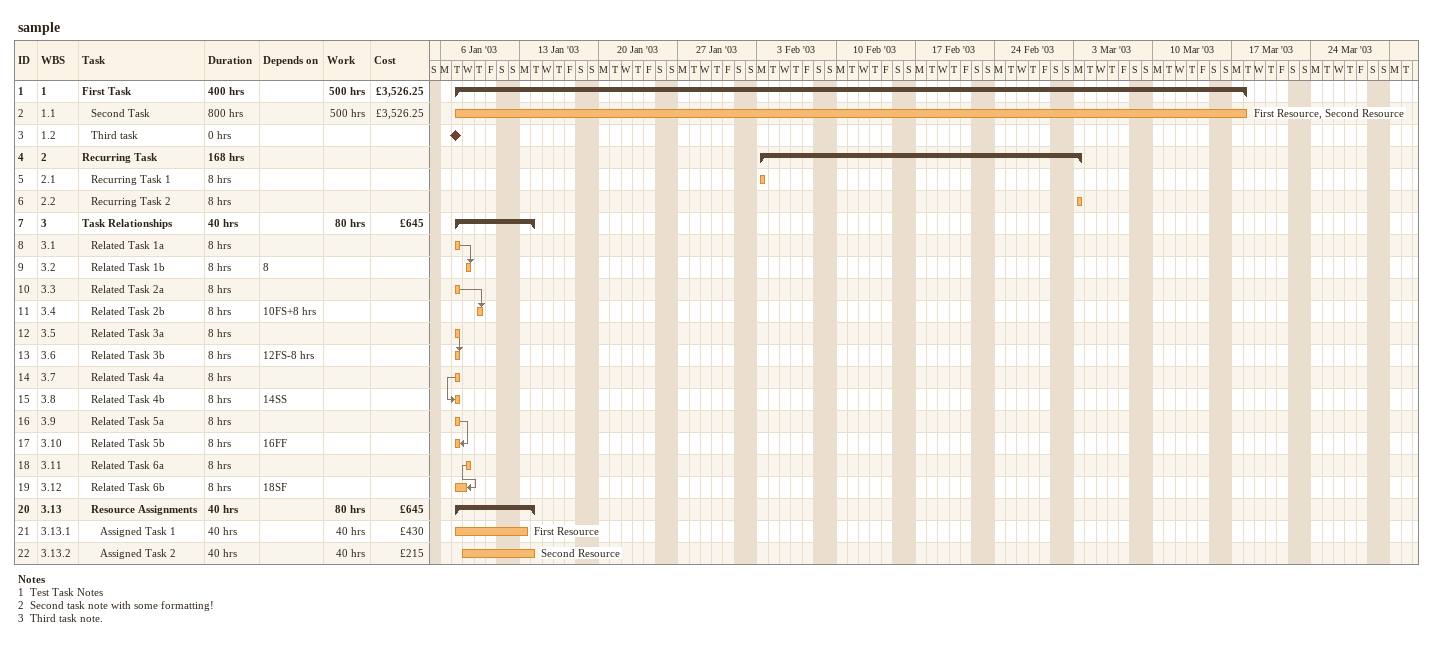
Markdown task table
sample

| ID | WBS | Task | Duration | Start | Finish | Predecessors | Resources | Work (h) | Cost (£) |
|---|---|---|---|---|---|---|---|---|---|
| 1 | 1 | **First Task** | 400h | 2003-01-07 | 2003-03-18 |  |  | 500 | 3526.25 |
| 2 | 1.1 | Second Task | 800h | 2003-01-07 | 2003-03-18 |  | First Resource, Second Resource | 500 | 3526.25 |
| 3 | 1.2 | Third task | 0h | 2003-01-07 | 2003-01-07 |  |  |  |  |
| 4 | 2 | **Recurring Task** | 168h | 2003-02-03 | 2003-03-03 |  |  |  |  |
| 5 | 2.1 | Recurring Task 1 | 8h | 2003-02-03 | 2003-02-03 |  |  |  |  |
| 6 | 2.2 | Recurring Task 2 | 8h | 2003-03-03 | 2003-03-03 |  |  |  |  |
| 7 | 3 | **Task Relationships** | 40h | 2003-01-07 | 2003-01-14 |  |  | 80 | 645 |
| 8 | 3.1 | Related Task 1a | 8h | 2003-01-07 | 2003-01-07 |  |  |  |  |
| 9 | 3.2 | Related Task 1b | 8h | 2003-01-08 | 2003-01-08 | 8 |  |  |  |
| 10 | 3.3 | Related Task 2a | 8h | 2003-01-07 | 2003-01-07 |  |  |  |  |
| 11 | 3.4 | Related Task 2b | 8h | 2003-01-09 | 2003-01-09 | 10FS+8h |  |  |  |
| 12 | 3.5 | Related Task 3a | 8h | 2003-01-07 | 2003-01-07 |  |  |  |  |
| 13 | 3.6 | Related Task 3b | 8h | 2003-01-07 | 2003-01-07 | 12FS-8h |  |  |  |
| 14 | 3.7 | Related Task 4a | 8h | 2003-01-07 | 2003-01-07 |  |  |  |  |
| 15 | 3.8 | Related Task 4b | 8h | 2003-01-07 | 2003-01-07 | 14SS |  |  |  |
| 16 | 3.9 | Related Task 5a | 8h | 2003-01-07 | 2003-01-07 |  |  |  |  |
| 17 | 3.10 | Related Task 5b | 8h | 2003-01-07 | 2003-01-07 | 16FF |  |  |  |
| 18 | 3.11 | Related Task 6a | 8h | 2003-01-08 | 2003-01-08 |  |  |  |  |
| 19 | 3.12 | Related Task 6b | 8h | 2003-01-07 | 2003-01-08 | 18SF |  |  |  |
| 20 | 3.13 | **Resource Assignments** | 40h | 2003-01-07 | 2003-01-14 |  |  | 80 | 645 |
| 21 | 3.13.1 | Assigned Task 1 | 40h | 2003-01-07 | 2003-01-13 |  | First Resource | 40 | 430 |
| 22 | 3.13.2 | Assigned Task 2 | 40h | 2003-01-07 | 2003-01-14 |  | Second Resource | 40 | 215 |

Notes
- 1: Test Task Notes
- 2: Second task note with some formatting!
- 3: Third task note.
